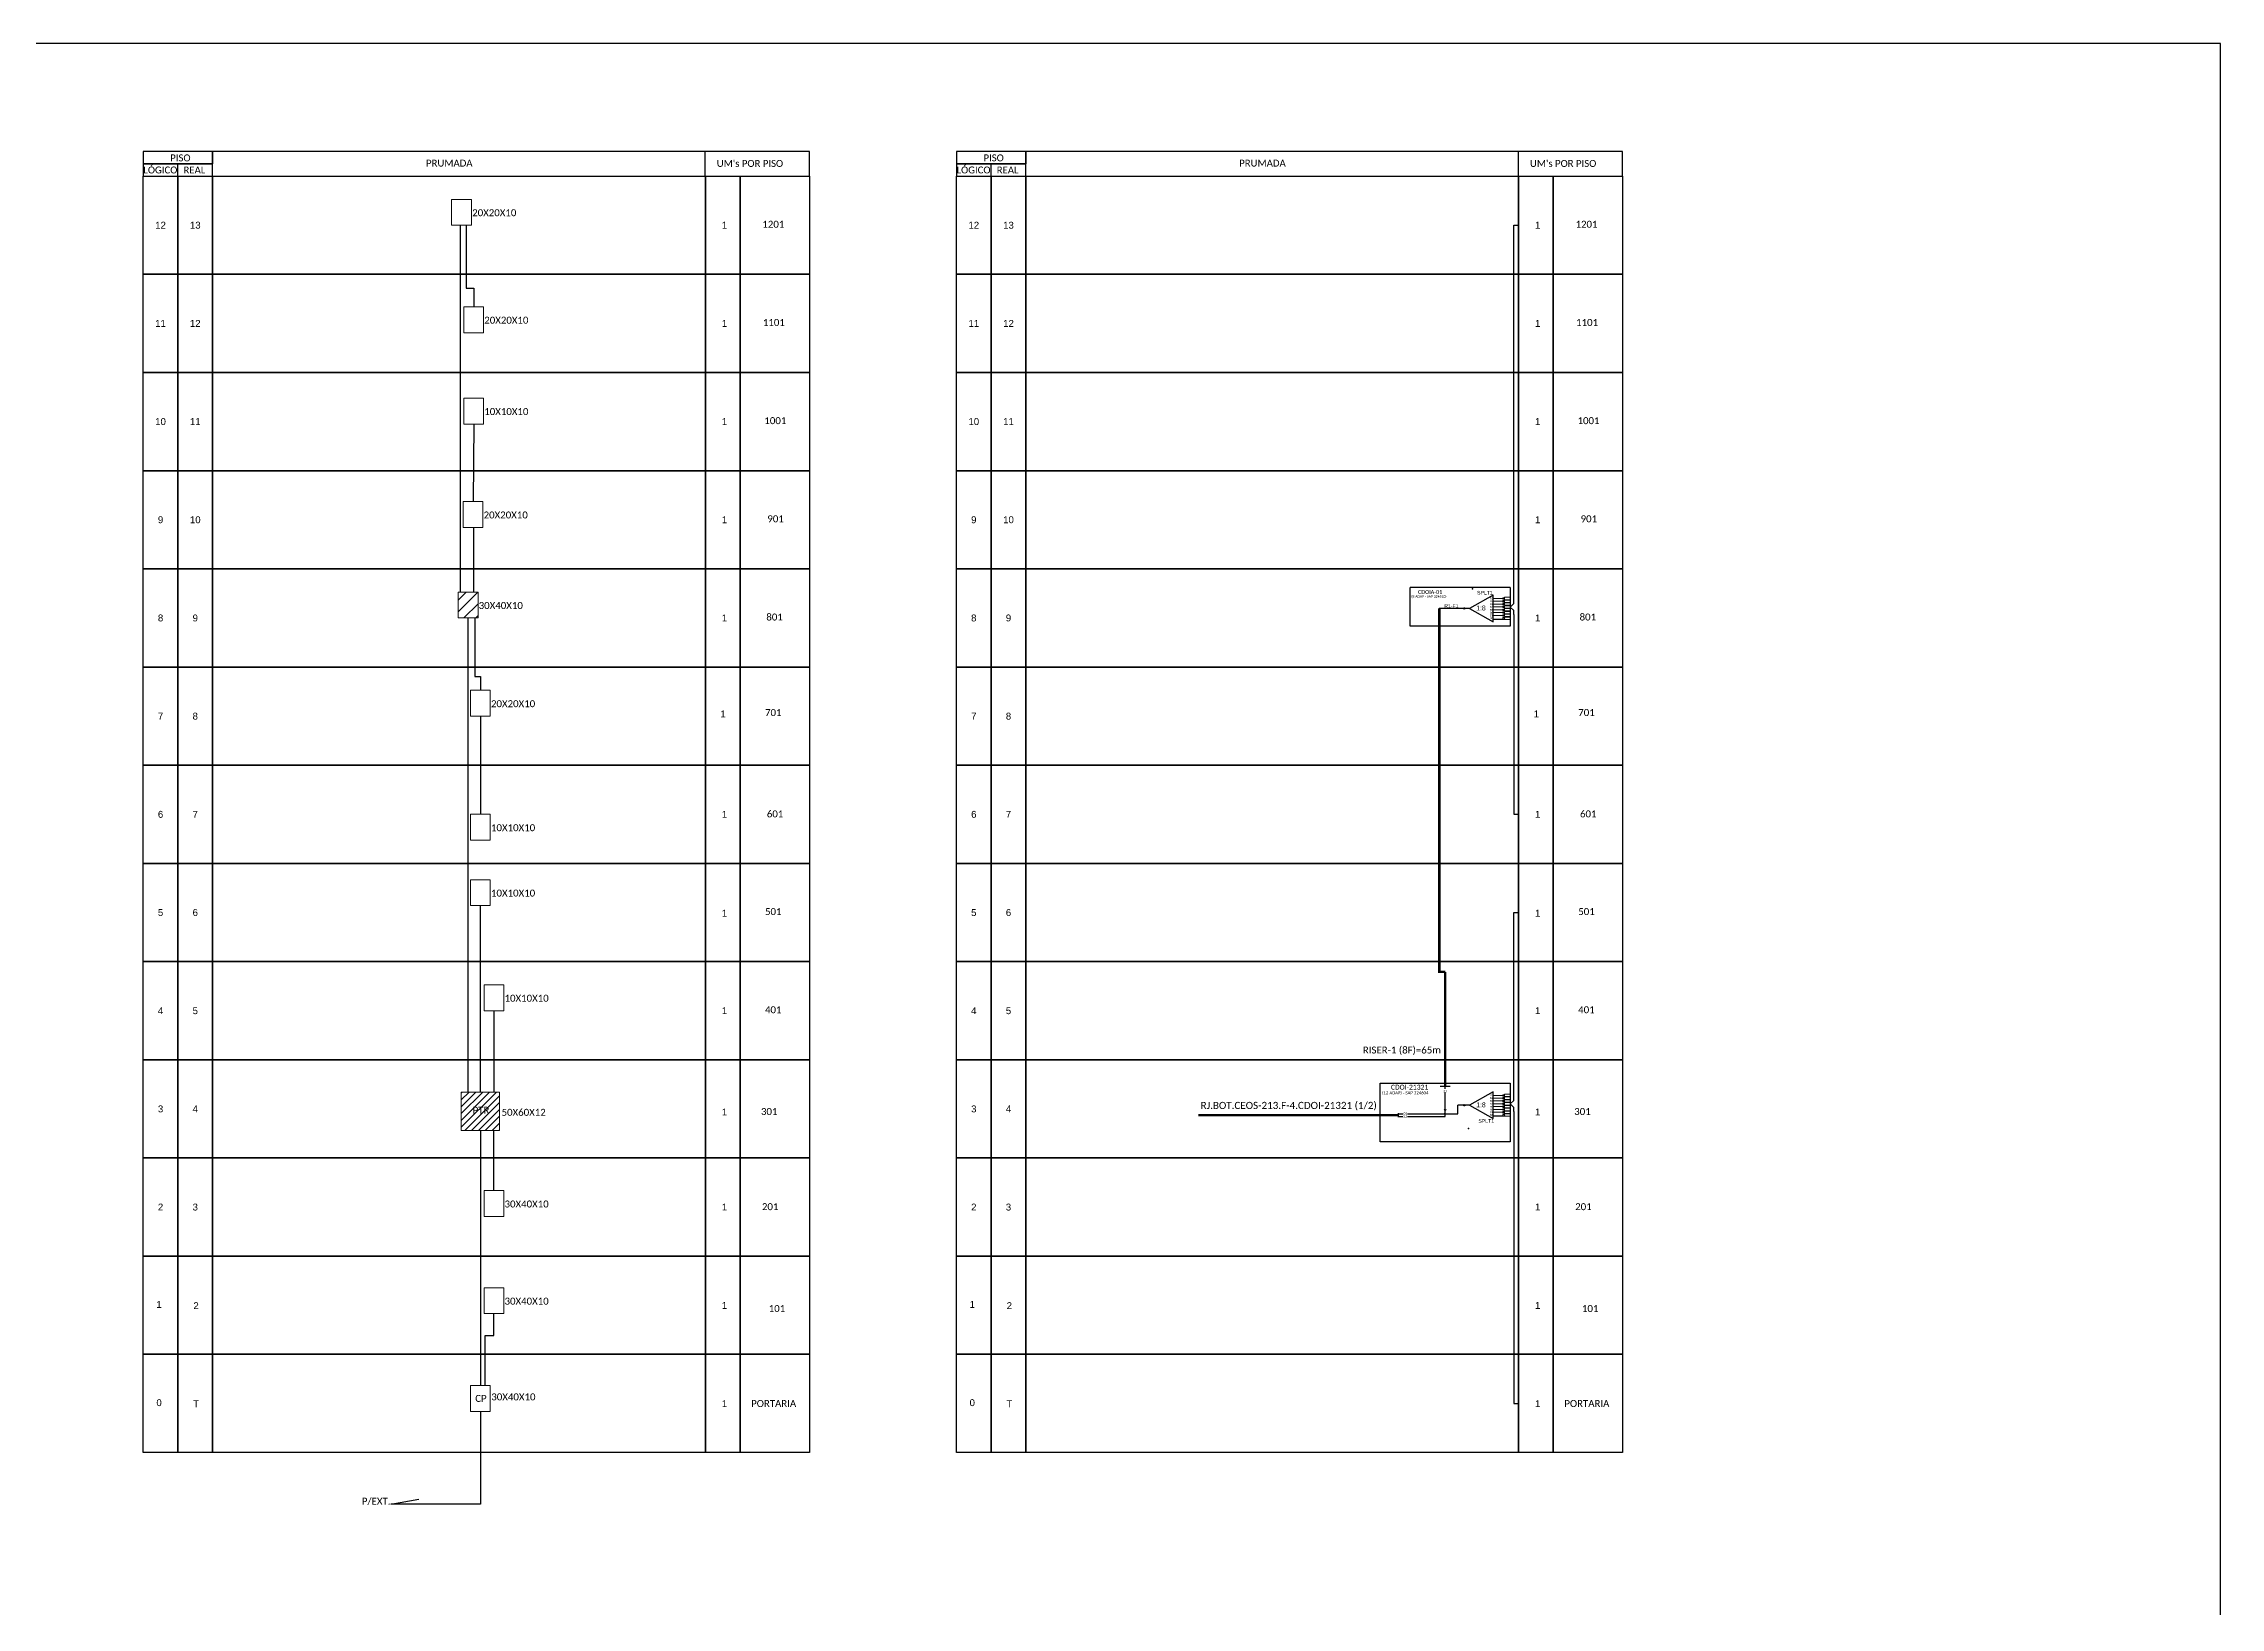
# Model space of a CAD drawing. Header units: metres. Extents: x 0 to 841, y 0 to 594.
# Drawn here: x 427.4 to 840.8, y 296.9 to 593.9 of the extents above; entities that cross this region are included whole.
import ezdxf
from ezdxf.enums import TextEntityAlignment as Align

# ---------------------------------------------------------------- set-up
doc = ezdxf.new("R2010")
doc.units = ezdxf.units.M
doc.styles.add('ARIAL', font='arial.ttf')
doc.styles.add('WMF-Calibri0', font='calibri.ttf')

# ---------------------------------------------------------------- blocks, each defined once
blk = doc.blocks.new('A$C415C251F')
at = {"color": 3}
blk.add_point((0, 0), dxfattribs=at)
blk = doc.blocks.new('LEG_CDOIA8_C-SPLT_DIR')
at = {"color": 3}
blk.add_blockref('A$C415C251F', (0, 0), dxfattribs=at)
at = {"color": 1, "style": 'WMF-Calibri0', "flags": 4}
blk.add_attdef('CDO', (-26.8, -2.6), '', height=2, dxfattribs=at)
blk.add_attdef('MODELO', text='', height=1.5, dxfattribs=at).set_placement((-22.2, -4.5), align=Align.CENTER)
at = {"style": 'ARIAL', "flags": 4}
blk.add_attdef('SPLITAGEM', text='', height=1.5, dxfattribs=at).set_placement((-18.4, -12.6), align=Align.CENTER)

msp = doc.modelspace()

# ---------------------------------------------------------------- hatches: boundary and pattern name
h = msp.add_hatch()
h.set_pattern_fill('ANSI31', color=1, scale=0.5, style=0)
h.paths.add_polyline_path([(506.58, 489.69), (506.14, 489.69), (506.14, 484.78), (509.92, 484.78), (509.92, 489.69)])
h.paths.add_polyline_path([(509.81, 486.14), (518.77, 486.14), (518.77, 488.15), (509.81, 488.15)], flags=9)
h = msp.add_hatch(color=3)
h.dxf.hatch_style = 1
h.paths.add_polyline_path([(697.33, 486.6, 1), (697.09, 486.6, 1)])
at = {"linetype": 'Continuous'}
h = msp.add_hatch(dxfattribs=at)
h.set_pattern_fill('ANSI31', color=1, scale=0.289112, style=0)
h.set_pattern_definition([(45, (-808.5527, -419.6378), (-0.64907423, 0.64907423), [])])
h.paths.add_polyline_path([(510.37, 394.74), (506.71, 394.74), (506.71, 387.43), (514.02, 387.43), (514.02, 394.74)])
h.paths.add_polyline_path([(509.04, 390.5), (511.98, 390.5), (511.98, 392.1), (509.04, 392.1)], flags=24)
h = msp.add_hatch(color=3)
h.dxf.hatch_style = 1
h.paths.add_polyline_path([(693.7, 391.4, 1), (693.46, 391.4, 1)])
h = msp.add_hatch(color=3)
h.dxf.hatch_style = 1
h.paths.add_polyline_path([(697.33, 392.24, 1), (697.09, 392.24, 1)])

# ---------------------------------------------------------------- linework, layer by layer
at = {"color": 3}
for p, q in [((684.67, 390.6), (685.54, 390.6)), ((686.43, 390.6), (690.32, 390.6))]:
    msp.add_line(p, q, dxfattribs=at)
at = {"color": 7}
msp.add_lwpolyline([(-0.21, -0.13), (840.79, -0.13), (840.79, 593.87), (-0.21, 593.87)], close=True, dxfattribs=at)
at = {"color": 0}
for points in [[(446.34, 571.03), (459.52, 571.03), (459.52, 573.38), (446.34, 573.38)], [(446.34, 568.69), (459.52, 568.69), (459.52, 571.03), (446.34, 571.03)], [(600.76, 571.03), (613.94, 571.03), (613.94, 573.38), (600.76, 573.38)], [(600.76, 568.69), (613.94, 568.69), (613.94, 571.03), (600.76, 571.03)]]:
    msp.add_lwpolyline(points, close=True, dxfattribs=at)
for points in [[(452.93, 568.69), (452.93, 571.03)], [(459.52, 568.69), (572.85, 568.69), (572.85, 573.38), (459.52, 573.38), (459.52, 573.38), (459.52, 571.03)], [(553.07, 568.69), (553.07, 573.38)], [(607.35, 568.69), (607.35, 571.03)], [(613.94, 568.69), (727.27, 568.69), (727.27, 573.38), (613.94, 573.38), (613.94, 573.38), (613.94, 571.03)], [(707.49, 568.69), (707.49, 573.38)]]:
    msp.add_lwpolyline(points)
for points in [[(446.34, 568.69), (452.93, 568.69), (452.93, 550.05), (446.34, 550.05)], [(452.93, 568.69), (459.52, 568.69), (459.52, 550.05), (452.93, 550.05)], [(459.52, 568.69), (553.08, 568.69), (553.08, 550.05), (459.52, 550.05)], [(553.08, 568.69), (559.67, 568.69), (559.67, 550.05), (553.08, 550.05)], [(559.67, 568.69), (572.85, 568.69), (572.85, 550.05), (559.67, 550.05)], [(600.76, 568.69), (607.35, 568.69), (607.35, 550.05), (600.76, 550.05)], [(607.35, 568.69), (613.94, 568.69), (613.94, 550.05), (607.35, 550.05)], [(613.94, 568.69), (707.5, 568.69), (707.5, 550.05), (613.94, 550.05)], [(707.5, 568.69), (714.09, 568.69), (714.09, 550.05), (707.5, 550.05)], [(714.09, 568.69), (727.27, 568.69), (727.27, 550.05), (714.09, 550.05)], [(446.34, 550.05), (452.93, 550.05), (452.93, 531.4), (446.34, 531.4)], [(452.93, 550.05), (459.52, 550.05), (459.52, 531.4), (452.93, 531.4)], [(459.52, 550.05), (553.08, 550.05), (553.08, 531.4), (459.52, 531.4)], [(553.08, 550.05), (559.67, 550.05), (559.67, 531.4), (553.08, 531.4)], [(559.67, 550.05), (572.85, 550.05), (572.85, 531.4), (559.67, 531.4)], [(600.76, 550.05), (607.35, 550.05), (607.35, 531.4), (600.76, 531.4)], [(607.35, 550.05), (613.94, 550.05), (613.94, 531.4), (607.35, 531.4)], [(613.94, 550.05), (707.5, 550.05), (707.5, 531.4), (613.94, 531.4)], [(707.5, 550.05), (714.09, 550.05), (714.09, 531.4), (707.5, 531.4)], [(714.09, 550.05), (727.27, 550.05), (727.27, 531.4), (714.09, 531.4)], [(446.34, 531.4), (452.93, 531.4), (452.93, 512.75), (446.34, 512.75)], [(452.93, 531.4), (459.52, 531.4), (459.52, 512.75), (452.93, 512.75)], [(459.52, 531.4), (553.08, 531.4), (553.08, 512.75), (459.52, 512.75)], [(553.08, 531.4), (559.67, 531.4), (559.67, 512.75), (553.08, 512.75)], [(559.67, 531.4), (572.85, 531.4), (572.85, 512.75), (559.67, 512.75)], [(600.76, 531.4), (607.35, 531.4), (607.35, 512.75), (600.76, 512.75)], [(607.35, 531.4), (613.94, 531.4), (613.94, 512.75), (607.35, 512.75)], [(613.94, 531.4), (707.5, 531.4), (707.5, 512.75), (613.94, 512.75)], [(707.5, 531.4), (714.09, 531.4), (714.09, 512.75), (707.5, 512.75)], [(714.09, 531.4), (727.27, 531.4), (727.27, 512.75), (714.09, 512.75)], [(446.34, 512.75), (452.93, 512.75), (452.93, 494.11), (446.34, 494.11)], [(452.93, 512.75), (459.52, 512.75), (459.52, 494.11), (452.93, 494.11)], [(459.52, 512.75), (553.08, 512.75), (553.08, 494.11), (459.52, 494.11)], [(553.08, 512.75), (559.67, 512.75), (559.67, 494.11), (553.08, 494.11)], [(559.67, 512.75), (572.85, 512.75), (572.85, 494.11), (559.67, 494.11)], [(600.76, 512.75), (607.35, 512.75), (607.35, 494.11), (600.76, 494.11)], [(607.35, 512.75), (613.94, 512.75), (613.94, 494.11), (607.35, 494.11)], [(613.94, 512.75), (707.5, 512.75), (707.5, 494.11), (613.94, 494.11)], [(707.5, 512.75), (714.09, 512.75), (714.09, 494.11), (707.5, 494.11)], [(714.09, 512.75), (727.27, 512.75), (727.27, 494.11), (714.09, 494.11)], [(446.34, 494.11), (452.93, 494.11), (452.93, 475.46), (446.34, 475.46)], [(452.93, 494.11), (459.52, 494.11), (459.52, 475.46), (452.93, 475.46)], [(459.52, 494.11), (553.08, 494.11), (553.08, 475.46), (459.52, 475.46)], [(553.08, 494.11), (559.67, 494.11), (559.67, 475.46), (553.08, 475.46)], [(559.67, 494.11), (572.85, 494.11), (572.85, 475.46), (559.67, 475.46)], [(600.76, 494.11), (607.35, 494.11), (607.35, 475.46), (600.76, 475.46)], [(607.35, 494.11), (613.94, 494.11), (613.94, 475.46), (607.35, 475.46)], [(613.94, 494.11), (707.5, 494.11), (707.5, 475.46), (613.94, 475.46)], [(707.5, 494.11), (714.09, 494.11), (714.09, 475.46), (707.5, 475.46)], [(714.09, 494.11), (727.27, 494.11), (727.27, 475.46), (714.09, 475.46)], [(446.34, 475.46), (452.93, 475.46), (452.93, 456.81), (446.34, 456.81)], [(452.93, 475.46), (459.52, 475.46), (459.52, 456.81), (452.93, 456.81)], [(459.52, 475.46), (553.08, 475.46), (553.08, 456.81), (459.52, 456.81)], [(553.08, 475.46), (559.67, 475.46), (559.67, 456.81), (553.08, 456.81)], [(559.67, 475.46), (572.85, 475.46), (572.85, 456.81), (559.67, 456.81)], [(600.76, 475.46), (607.35, 475.46), (607.35, 456.81), (600.76, 456.81)], [(607.35, 475.46), (613.94, 475.46), (613.94, 456.81), (607.35, 456.81)], [(613.94, 475.46), (707.5, 475.46), (707.5, 456.81), (613.94, 456.81)], [(707.5, 475.46), (714.09, 475.46), (714.09, 456.81), (707.5, 456.81)], [(714.09, 475.46), (727.27, 475.46), (727.27, 456.81), (714.09, 456.81)], [(446.34, 456.81), (452.93, 456.81), (452.93, 438.17), (446.34, 438.17)], [(452.93, 456.81), (459.52, 456.81), (459.52, 438.17), (452.93, 438.17)], [(459.52, 456.81), (553.08, 456.81), (553.08, 438.17), (459.52, 438.17)], [(553.08, 456.81), (559.67, 456.81), (559.67, 438.17), (553.08, 438.17)], [(559.67, 456.81), (572.85, 456.81), (572.85, 438.17), (559.67, 438.17)], [(600.76, 456.81), (607.35, 456.81), (607.35, 438.17), (600.76, 438.17)], [(607.35, 456.81), (613.94, 456.81), (613.94, 438.17), (607.35, 438.17)], [(613.94, 456.81), (707.5, 456.81), (707.5, 438.17), (613.94, 438.17)], [(707.5, 456.81), (714.09, 456.81), (714.09, 438.17), (707.5, 438.17)], [(714.09, 456.81), (727.27, 456.81), (727.27, 438.17), (714.09, 438.17)], [(446.34, 438.17), (452.93, 438.17), (452.93, 419.52), (446.34, 419.52)], [(452.93, 438.17), (459.52, 438.17), (459.52, 419.52), (452.93, 419.52)], [(459.52, 438.17), (553.08, 438.17), (553.08, 419.52), (459.52, 419.52)], [(553.08, 438.17), (559.67, 438.17), (559.67, 419.52), (553.08, 419.52)], [(559.67, 438.17), (572.85, 438.17), (572.85, 419.52), (559.67, 419.52)], [(600.76, 438.17), (607.35, 438.17), (607.35, 419.52), (600.76, 419.52)], [(607.35, 438.17), (613.94, 438.17), (613.94, 419.52), (607.35, 419.52)], [(613.94, 438.17), (707.5, 438.17), (707.5, 419.52), (613.94, 419.52)], [(707.5, 438.17), (714.09, 438.17), (714.09, 419.52), (707.5, 419.52)], [(714.09, 438.17), (727.27, 438.17), (727.27, 419.52), (714.09, 419.52)], [(446.34, 419.52), (452.93, 419.52), (452.93, 400.88), (446.34, 400.88)], [(452.93, 419.52), (459.52, 419.52), (459.52, 400.88), (452.93, 400.88)], [(459.52, 419.52), (553.08, 419.52), (553.08, 400.88), (459.52, 400.88)], [(553.08, 419.52), (559.67, 419.52), (559.67, 400.88), (553.08, 400.88)], [(559.67, 419.52), (572.85, 419.52), (572.85, 400.88), (559.67, 400.88)], [(600.76, 419.52), (607.35, 419.52), (607.35, 400.88), (600.76, 400.88)], [(607.35, 419.52), (613.94, 419.52), (613.94, 400.88), (607.35, 400.88)], [(613.94, 419.52), (707.5, 419.52), (707.5, 400.88), (613.94, 400.88)], [(707.5, 419.52), (714.09, 419.52), (714.09, 400.88), (707.5, 400.88)], [(714.09, 419.52), (727.27, 419.52), (727.27, 400.88), (714.09, 400.88)], [(446.34, 400.88), (452.93, 400.88), (452.93, 382.23), (446.34, 382.23)], [(452.93, 400.88), (459.52, 400.88), (459.52, 382.23), (452.93, 382.23)], [(459.52, 400.88), (553.08, 400.88), (553.08, 382.23), (459.52, 382.23)], [(553.08, 400.88), (559.67, 400.88), (559.67, 382.23), (553.08, 382.23)], [(559.67, 400.88), (572.85, 400.88), (572.85, 382.23), (559.67, 382.23)], [(600.76, 400.88), (607.35, 400.88), (607.35, 382.23), (600.76, 382.23)], [(607.35, 400.88), (613.94, 400.88), (613.94, 382.23), (607.35, 382.23)], [(613.94, 400.88), (707.5, 400.88), (707.5, 382.23), (613.94, 382.23)], [(707.5, 400.88), (714.09, 400.88), (714.09, 382.23), (707.5, 382.23)], [(714.09, 400.88), (727.27, 400.88), (727.27, 382.23), (714.09, 382.23)], [(446.34, 382.23), (452.93, 382.23), (452.93, 363.58), (446.34, 363.58)], [(452.93, 382.23), (459.52, 382.23), (459.52, 363.58), (452.93, 363.58)], [(459.52, 382.23), (553.08, 382.23), (553.08, 363.58), (459.52, 363.58)], [(553.08, 382.23), (559.67, 382.23), (559.67, 363.58), (553.08, 363.58)], [(559.67, 382.23), (572.85, 382.23), (572.85, 363.58), (559.67, 363.58)], [(600.76, 382.23), (607.35, 382.23), (607.35, 363.58), (600.76, 363.58)], [(607.35, 382.23), (613.94, 382.23), (613.94, 363.58), (607.35, 363.58)], [(613.94, 382.23), (707.5, 382.23), (707.5, 363.58), (613.94, 363.58)], [(707.5, 382.23), (714.09, 382.23), (714.09, 363.58), (707.5, 363.58)], [(714.09, 382.23), (727.27, 382.23), (727.27, 363.58), (714.09, 363.58)], [(446.34, 363.58), (452.93, 363.58), (452.93, 344.94), (446.34, 344.94)], [(452.93, 363.58), (459.52, 363.58), (459.52, 344.94), (452.93, 344.94)], [(459.52, 363.58), (553.08, 363.58), (553.08, 344.94), (459.52, 344.94)], [(553.08, 363.58), (559.67, 363.58), (559.67, 344.94), (553.08, 344.94)], [(559.67, 363.58), (572.85, 363.58), (572.85, 344.94), (559.67, 344.94)], [(600.76, 363.58), (607.35, 363.58), (607.35, 344.94), (600.76, 344.94)], [(607.35, 363.58), (613.94, 363.58), (613.94, 344.94), (607.35, 344.94)], [(613.94, 363.58), (707.5, 363.58), (707.5, 344.94), (613.94, 344.94)], [(707.5, 363.58), (714.09, 363.58), (714.09, 344.94), (707.5, 344.94)], [(714.09, 363.58), (727.27, 363.58), (727.27, 344.94), (714.09, 344.94)], [(446.34, 344.94), (452.93, 344.94), (452.93, 326.29), (446.34, 326.29)], [(452.93, 344.94), (459.52, 344.94), (459.52, 326.29), (452.93, 326.29)], [(459.52, 344.94), (553.08, 344.94), (553.08, 326.29), (459.52, 326.29)], [(553.08, 344.94), (559.67, 344.94), (559.67, 326.29), (553.08, 326.29)], [(559.67, 344.94), (572.85, 344.94), (572.85, 326.29), (559.67, 326.29)], [(600.76, 344.94), (607.35, 344.94), (607.35, 326.29), (600.76, 326.29)], [(607.35, 344.94), (613.94, 344.94), (613.94, 326.29), (607.35, 326.29)], [(613.94, 344.94), (707.5, 344.94), (707.5, 326.29), (613.94, 326.29)], [(707.5, 344.94), (714.09, 344.94), (714.09, 326.29), (707.5, 326.29)], [(714.09, 344.94), (727.27, 344.94), (727.27, 326.29), (714.09, 326.29)]]:
    msp.add_lwpolyline(points, close=True)
at = {"color": 0, "lineweight": 0}
for points in [[(504.91, 564.28), (508.68, 564.28), (508.68, 559.37), (504.91, 559.37)], [(507.21, 543.87), (510.98, 543.87), (510.98, 538.96), (507.21, 538.96)], [(507.21, 526.52), (510.98, 526.52), (510.98, 521.61), (507.21, 521.61)], [(507.09, 506.89), (510.86, 506.89), (510.86, 501.98), (507.09, 501.98)], [(508.48, 471.05), (512.25, 471.05), (512.25, 466.14), (508.48, 466.14)], [(508.48, 447.49), (512.25, 447.49), (512.25, 442.58), (508.48, 442.58)], [(508.48, 435.08), (512.25, 435.08), (512.25, 430.17), (508.48, 430.17)], [(511.05, 415.11), (514.82, 415.11), (514.82, 410.2), (511.05, 410.2)], [(511.05, 376.03), (514.82, 376.03), (514.82, 371.12), (511.05, 371.12)], [(511.05, 357.58), (514.82, 357.58), (514.82, 352.67), (511.05, 352.67)], [(508.48, 338.99), (512.25, 338.99), (512.25, 334.08), (508.48, 334.08)]]:
    msp.add_lwpolyline(points, close=True, dxfattribs=at)
at = {"color": 3}
for points in [[(506.58, 489.69), (506.58, 559.37)], [(507.68, 559.37), (507.68, 547.41), (509.09, 547.41), (509.09, 543.87)], [(706.63, 488.58), (706.63, 559.37), (707.5, 559.37)], [(509.09, 521.62), (508.97, 506.89)], [(509.09, 489.69), (509.09, 501.98)], [(706.63, 485.42), (706.63, 486.18), (705.93, 486.85), (706.63, 487.52), (706.63, 488.58)], [(508.03, 394.74), (508.03, 484.78)], [(509.3, 484.78), (509.3, 473.69), (510.37, 473.69), (510.37, 471.05)], [(704.99, 484.5), (702.69, 484.5)], [(706.63, 485.42), (706.63, 447.49), (707.5, 447.49)], [(510.37, 466.14), (510.37, 447.49)], [(510.37, 394.74), (510.37, 430.17)], [(706.63, 393.8), (706.63, 428.84), (707.5, 428.84)], [(512.94, 410.2), (512.94, 394.74)], [(706.63, 391.05), (706.63, 391.81), (705.93, 392.48), (706.63, 393.16), (706.63, 394.22)], [(690.32, 390.6), (693.58, 390.6)], [(693.58, 390.6), (695.95, 390.6), (695.95, 392.24)], [(697.09, 392.24), (695.95, 392.24)], [(704.99, 390.14), (702.69, 390.14)], [(706.63, 391.05), (706.63, 335.61), (707.5, 335.61)], [(510.37, 387.43), (510.37, 338.99)], [(512.83, 387.43), (512.83, 376.03)], [(511.26, 338.99), (511.26, 348.53), (512.94, 348.53), (512.94, 352.67)], [(510.37, 334.08), (510.37, 316.48), (493.38, 316.48), (498.68, 317.45)]]:
    msp.add_lwpolyline(points, dxfattribs=at)
at = {"color": 1, "lineweight": 0}
for points in [[(506.14, 489.69), (509.92, 489.69), (509.92, 484.78), (506.14, 484.78)], [(506.71, 394.74), (514.02, 394.74), (514.02, 387.43), (506.71, 387.43)]]:
    msp.add_lwpolyline(points, close=True, dxfattribs=at)
at = {"color": 1}
for points in [[(705.93, 490.59), (686.95, 490.59)], [(686.95, 483.24), (686.95, 490.59)], [(702.69, 489.14), (698.19, 486.6), (702.69, 484.07), (702.69, 489.14)], [(705.93, 490.59), (705.93, 483.24)], [(698.19, 486.6), (697.23, 486.6)], [(705.93, 483.24), (686.95, 483.24)], [(702.69, 394.78), (698.19, 392.24), (702.69, 389.71), (702.69, 394.78)], [(684.67, 390.73), (684.67, 390)], [(698.19, 392.24), (697.23, 392.24)]]:
    msp.add_lwpolyline(points, dxfattribs=at)
at = {"color": 3, "lineweight": 0}
for points in [[(704.72, 488.48), (702.69, 488.48)], [(702.69, 487.94), (704.72, 487.94)], [(704.81, 488.71), (704.81, 488.25)], [(704.81, 488.71), (705.93, 488.71)], [(704.81, 488.25), (705.93, 488.25)], [(704.81, 488.17), (704.81, 487.71)], [(704.81, 488.17), (705.93, 488.17)], [(702.69, 487.41), (704.72, 487.41)], [(702.69, 486.87), (704.72, 486.87)], [(702.69, 486.33), (704.72, 486.33)], [(702.69, 485.8), (704.72, 485.8)], [(702.69, 485.26), (704.72, 485.26)], [(704.81, 487.71), (705.93, 487.71)], [(704.81, 487.64), (704.81, 487.18)], [(704.81, 487.64), (705.93, 487.64)], [(704.81, 487.18), (705.93, 487.18)], [(704.81, 487.1), (704.81, 486.64)], [(704.81, 487.1), (705.93, 487.1)], [(704.81, 486.64), (705.93, 486.64)], [(704.81, 486.56), (704.81, 486.11)], [(704.81, 486.56), (705.93, 486.56)], [(704.81, 486.11), (705.93, 486.11)], [(704.81, 486.03), (704.81, 485.57)], [(704.81, 486.03), (705.93, 486.03)], [(704.81, 485.57), (705.93, 485.57)], [(704.81, 485.49), (704.81, 485.03)], [(704.81, 485.49), (705.93, 485.49)], [(704.81, 485.03), (705.93, 485.03)], [(704.81, 484.96), (704.81, 484.5)], [(704.81, 484.96), (705.93, 484.96)], [(704.81, 484.5), (705.93, 484.5)], [(704.72, 394.12), (702.69, 394.12)], [(702.69, 393.58), (704.72, 393.58)], [(702.69, 393.05), (704.72, 393.05)], [(704.81, 394.35), (704.81, 393.89)], [(704.81, 394.35), (705.93, 394.35)], [(704.81, 393.89), (705.93, 393.89)], [(704.81, 393.81), (704.81, 393.35)], [(704.81, 393.81), (705.93, 393.81)], [(704.81, 393.35), (705.93, 393.35)], [(704.81, 393.28), (704.81, 392.82)], [(704.81, 393.28), (705.93, 393.28)], [(704.81, 392.82), (705.93, 392.82)], [(704.81, 392.74), (704.81, 392.28)], [(704.81, 392.74), (705.93, 392.74)], [(702.69, 392.51), (704.72, 392.51)], [(702.69, 391.98), (704.72, 391.98)], [(702.69, 391.44), (704.72, 391.44)], [(702.69, 390.9), (704.72, 390.9)], [(704.81, 392.28), (705.93, 392.28)], [(704.81, 392.2), (704.81, 391.75)], [(704.81, 392.2), (705.93, 392.2)], [(704.81, 391.75), (705.93, 391.75)], [(704.81, 391.67), (704.81, 391.21)], [(704.81, 391.67), (705.93, 391.67)], [(704.81, 391.21), (705.93, 391.21)], [(704.81, 391.13), (704.81, 390.67)], [(704.81, 391.13), (705.93, 391.13)], [(704.81, 390.67), (705.93, 390.67)], [(704.81, 390.6), (704.81, 390.14)], [(704.81, 390.6), (705.93, 390.6)], [(704.81, 390.14), (705.93, 390.14)]]:
    msp.add_lwpolyline(points, dxfattribs=at)
for points in [[(704.54, 488.61), (704.81, 488.61), (704.81, 488.35), (704.54, 488.35)], [(704.54, 488.08), (704.81, 488.08), (704.81, 487.81), (704.54, 487.81)], [(704.54, 487.54), (704.81, 487.54), (704.81, 487.27), (704.54, 487.27)], [(704.54, 487), (704.81, 487), (704.81, 486.74), (704.54, 486.74)], [(704.54, 486.47), (704.81, 486.47), (704.81, 486.2), (704.54, 486.2)], [(704.54, 485.93), (704.81, 485.93), (704.81, 485.67), (704.54, 485.67)], [(704.54, 485.4), (704.81, 485.4), (704.81, 485.13), (704.54, 485.13)], [(704.54, 484.86), (704.81, 484.86), (704.81, 484.59), (704.54, 484.59)], [(704.54, 394.25), (704.81, 394.25), (704.81, 393.99), (704.54, 393.99)], [(704.54, 393.72), (704.81, 393.72), (704.81, 393.45), (704.54, 393.45)], [(704.54, 393.18), (704.81, 393.18), (704.81, 392.91), (704.54, 392.91)], [(704.54, 392.64), (704.81, 392.64), (704.81, 392.38), (704.54, 392.38)], [(704.54, 392.11), (704.81, 392.11), (704.81, 391.84), (704.54, 391.84)], [(704.54, 391.57), (704.81, 391.57), (704.81, 391.31), (704.54, 391.31)], [(704.54, 391.04), (704.81, 391.04), (704.81, 390.77), (704.54, 390.77)], [(704.54, 390.5), (704.81, 390.5), (704.81, 390.23), (704.54, 390.23)]]:
    msp.add_lwpolyline(points, close=True, dxfattribs=at)
at = {"color": 5, "const_width": 0.465}
for points in [[(692.46, 486.6), (692.46, 417.57), (693.58, 417.57)], [(693.58, 395.85), (693.58, 417.57)]]:
    msp.add_lwpolyline(points, dxfattribs=at)
at = {"color": 5}
for points in [[(697.23, 486.6), (692.46, 486.6)], [(692.64, 395.85), (694.52, 395.85)], [(693.58, 395.36), (693.58, 395.85)], [(693.59, 391.52), (693.58, 394.72)]]:
    msp.add_lwpolyline(points, dxfattribs=at)
at = {"color": 1}
msp.add_lwpolyline([(681.22, 396.42), (705.93, 396.42), (705.93, 385.31), (681.22, 385.31)], close=True, dxfattribs=at)
at = {"color": 1, "const_width": 0.465}
msp.add_lwpolyline([(646.68, 390.37), (684.67, 390.37)], dxfattribs=at)
at = {"color": 2}
for points in [[(684.67, 390.13), (685.54, 390.13)], [(686.44, 390.13), (688.95, 390.13)], [(688.95, 390.13), (693.58, 390.13), (693.58, 390.37)], [(693.58, 390.76), (693.58, 391.41)], [(693.58, 390.37), (693.58, 390.44)]]:
    msp.add_lwpolyline(points, dxfattribs=at)
at = {"color": 3}
for centre in [(697.21, 486.6), (693.58, 391.4), (697.21, 392.24)]:
    msp.add_circle(centre, 0.119, dxfattribs=at)
at = {"color": 2}
msp.add_arc((693.58, 390.6), 0.158, 91.0206, 268.9794, dxfattribs=at)
msp.add_point((698.01, 387.85))

# ---------------------------------------------------------------- block references
ref = msp.add_blockref('LEG_CDOIA8_C-SPLT_DIR', (698.75, 490.31), dxfattribs=dict(xscale=0.3719999999996617, yscale=0.3720000000000847, zscale=0.3720000000000001))
ref.add_attrib('CDO', 'CDOIA-01', (688.43, 489.34), dxfattribs={"color": 1, "height": 0.744, "style": 'WMF-Calibri0'})
ref.add_attrib('MODELO', '(8 ADAP - SAP 324610)', dxfattribs={"color": 1, "height": 0.465, "style": 'WMF-Calibri0'}).set_placement((690.48, 488.63), align=Align.CENTER)

# ---------------------------------------------------------------- texts
at = {"color": 0, "style": 'WMF-Calibri0'}
for s, height, p in [('  LÓGICO', 1.31, (445.44, 569.2)), ('     PISO', 1.31, (449.16, 571.5)), ('    REAL', 1.31, (452.14, 569.2)), ('PRUMADA', 1.31, (500.04, 570.5)), ("UM's POR PISO", 1.3098, (555.25, 570.44)), ('  LÓGICO', 1.31, (599.86, 569.2)), ('     PISO', 1.31, (603.59, 571.5)), ('    REAL', 1.31, (606.57, 569.2)), ('PRUMADA', 1.31, (654.46, 570.5)), ("UM's POR PISO", 1.3098, (709.67, 570.44))]:
    msp.add_text(s, height=height, dxfattribs=at).set_placement(p)
at = {"style": 'WMF-Calibri0'}
for s, p in [('20X20X10', (508.81, 561.08)), ('1201', (563.91, 558.89)), ('1201', (718.33, 558.89)), ('20X20X10', (511.1, 540.67)), ('1101', (564.01, 540.24)), ('1101', (718.43, 540.24)), ('10X10X10', (511.1, 523.32)), ('1001', (564.29, 521.59)), ('1001', (718.71, 521.59)), ('20X20X10', (510.98, 503.68)), ('901', (564.86, 502.95)), ('901', (719.29, 502.95)), ('30X40X10', (510.04, 486.49)), ('801', (564.67, 484.3)), ('801', (719.1, 484.3)), ('20X20X10', (512.38, 467.84)), ('701', (564.42, 466.16)), ('701', (718.84, 466.16)), ('601', (564.76, 446.91)), ('601', (719.18, 446.91)), ('10X10X10', (512.38, 444.29)), ('10X10X10', (512.38, 431.88)), ('501', (564.42, 428.36)), ('501', (718.84, 428.36)), ('10X10X10', (514.95, 411.91)), ('401', (564.41, 409.72)), ('401', (718.83, 409.72)), ('PTR', (508.89, 390.64)), ('50X60X12', (514.39, 390.24)), ('301', (563.65, 390.39)), ('301', (718.08, 390.39)), ('30X40X10', (514.95, 372.83)), ('201', (563.83, 372.32)), ('201', (718.26, 372.32)), ('30X40X10', (514.95, 354.38)), ('101', (565.12, 352.98)), ('101', (719.55, 352.98)), ('CP', (509.39, 335.91)), ('30X40X10', (512.44, 336.2)), ('PORTARIA', (561.78, 334.94)), ('PORTARIA', (716.2, 334.94)), ('P/EXT.', (487.85, 316.39))]:
    msp.add_text(s, height=1.319, dxfattribs=at).set_placement(p)
at = {"style": 'ARIAL'}
for p in [(701.12, 489.23), (701.37, 388.91)]:
    msp.add_text('SPLT1', height=0.698, dxfattribs=at).set_placement(p, align=Align.CENTER)
at = {"color": 1}
for s, height, style, p in [('S1', 0.349, 'ARIAL', (702.05, 488.35)), ('S2', 0.349, 'ARIAL', (702.05, 487.8)), ('1:8', 0.93, 'ARIAL', (699.46, 486.21)), ('S3', 0.349, 'ARIAL', (702.05, 487.24)), ('S4', 0.349, 'ARIAL', (702.05, 486.69)), ('S5', 0.349, 'ARIAL', (702.05, 486.13)), ('S6', 0.349, 'ARIAL', (702.05, 485.61)), ('S7', 0.349, 'ARIAL', (702.05, 485.1)), ('S8', 0.349, 'ARIAL', (702.05, 484.58)), ('CDOI-21321', 0.93, 'WMF-Calibri0', (683.27, 395.21)), ('1:8', 0.93, 'ARIAL', (699.46, 391.85)), ('S1', 0.349, 'ARIAL', (702.05, 393.99)), ('S2', 0.349, 'ARIAL', (702.05, 393.44)), ('S3', 0.349, 'ARIAL', (702.05, 392.88)), ('S4', 0.349, 'ARIAL', (702.05, 392.33)), ('S5', 0.349, 'ARIAL', (702.05, 391.77)), ('S6', 0.349, 'ARIAL', (702.05, 391.25)), ('S7', 0.349, 'ARIAL', (702.05, 390.74)), ('S8', 0.349, 'ARIAL', (702.05, 390.22))]:
    msp.add_text(s, height=height, dxfattribs=dict(at, style=style)).set_placement(p)
at = {"color": 5}
for s, height, style, p in [('R1-F1', 0.698, 'ARIAL', (693.4, 486.7)), ('RISER-1 (8F)=65m', 1.3195, 'WMF-Calibri0', (677.94, 402.07))]:
    msp.add_text(s, height=height, dxfattribs=dict(at, style=style)).set_placement(p)
at = {"color": 1, "style": 'WMF-Calibri0'}
msp.add_text('RJ.BOT.CEOS-213.F-4.CDOI-21321 (1/2)', height=1.3462, dxfattribs=at).set_placement((663.86, 392.21, 0.93), align=Align.MIDDLE_CENTER)
msp.add_text('(12 ADAP) - SAP 324604', height=0.5813, dxfattribs=at).set_placement((685.99, 394.31), align=Align.CENTER)
at = {"style": 'ARIAL'}
for s, p in [('01', (693.59, 394.9)), ('02', (685.99, 390.12)), ('01', (686.01, 390.67))]:
    msp.add_text(s, height=0.465, dxfattribs=at).set_placement(p, align=Align.MIDDLE_CENTER)
at = {"style": 'ARIAL', "flags": 12}
for tag, text, p in [('12', 'XX', (449.63, 559.37)), ('13', '7', (456.22, 559.37)), ('1', 'XX', (556.71, 559.37)), ('12', 'XX', (604.06, 559.37)), ('13', '7', (610.65, 559.37)), ('1', 'XX', (711.13, 559.37)), ('11', 'XX', (449.63, 540.72)), ('12', '7', (456.22, 540.72)), ('1', 'XX', (556.71, 540.72)), ('11', 'XX', (604.06, 540.72)), ('12', '7', (610.65, 540.72)), ('1', 'XX', (711.13, 540.72)), ('10', 'XX', (449.63, 522.08)), ('11', '7', (456.22, 522.08)), ('1', 'XX', (556.71, 522.08)), ('10', 'XX', (604.06, 522.08)), ('11', '7', (610.65, 522.08)), ('1', 'XX', (711.13, 522.08)), ('9', 'XX', (449.63, 503.43)), ('10', '7', (456.22, 503.43)), ('1', 'XX', (556.71, 503.43)), ('9', 'XX', (604.06, 503.43)), ('10', '7', (610.65, 503.43)), ('1', 'XX', (711.13, 503.43)), ('8', 'XX', (449.63, 484.78)), ('9', '7', (456.22, 484.78)), ('1', 'XX', (556.71, 484.78)), ('8', 'XX', (604.06, 484.78)), ('9', '7', (610.65, 484.78)), ('1', 'XX', (711.13, 484.78)), ('1', 'XX', (556.45, 466.56)), ('1', 'XX', (710.88, 466.56)), ('7', 'XX', (449.63, 466.14)), ('8', 'XX', (456.22, 466.14)), ('7', 'XX', (604.06, 466.14)), ('8', 'XX', (610.65, 466.14)), ('6', 'XX', (449.63, 447.49)), ('7', 'XX', (456.22, 447.49)), ('1', 'XX', (556.71, 447.49)), ('6', 'XX', (604.06, 447.49)), ('7', 'XX', (610.65, 447.49)), ('1', 'XX', (711.13, 447.49)), ('5', 'XX', (449.63, 428.84)), ('6', 'XX', (456.22, 428.84)), ('1', 'XX', (556.71, 428.71)), ('5', 'XX', (604.06, 428.84)), ('6', 'XX', (610.65, 428.84)), ('1', 'XX', (711.13, 428.71)), ('4', 'XX', (449.63, 410.2)), ('5', 'XX', (456.22, 410.2)), ('1', 'XX', (556.71, 410.2)), ('4', 'XX', (604.06, 410.2)), ('5', 'XX', (610.65, 410.2)), ('1', 'XX', (711.13, 410.2)), ('3', 'XX', (449.63, 391.55)), ('4', 'XX', (456.22, 391.55)), ('1', 'XX', (556.71, 390.96)), ('3', 'XX', (604.06, 391.55)), ('4', 'XX', (610.65, 391.55)), ('1', 'XX', (711.13, 390.96)), ('2', 'XX', (449.63, 372.91)), ('3', 'PL', (456.22, 372.91)), ('1', '0', (556.71, 372.91)), ('2', 'XX', (604.06, 372.91)), ('3', 'PL', (610.65, 372.91)), ('1', '0', (711.13, 372.91)), ('1', 'XX', (449.35, 354.41)), ('2', 'XX', (456.38, 354.18)), ('1', 'XX', (556.71, 354.22)), ('1', 'XX', (603.77, 354.41)), ('2', 'XX', (610.81, 354.18)), ('1', 'XX', (711.13, 354.22)), ('0', 'XX', (449.35, 335.76)), ('T', 'XX', (456.38, 335.54)), ('1', 'XX', (556.71, 335.57)), ('0', 'XX', (603.77, 335.76)), ('T', 'XX', (610.81, 335.54)), ('1', 'XX', (711.13, 335.57))]:
    msp.add_attdef(tag, text=text, height=1.31, dxfattribs=at).set_placement(p, align=Align.MIDDLE_CENTER)

doc.saveas('drawing.dxf')
